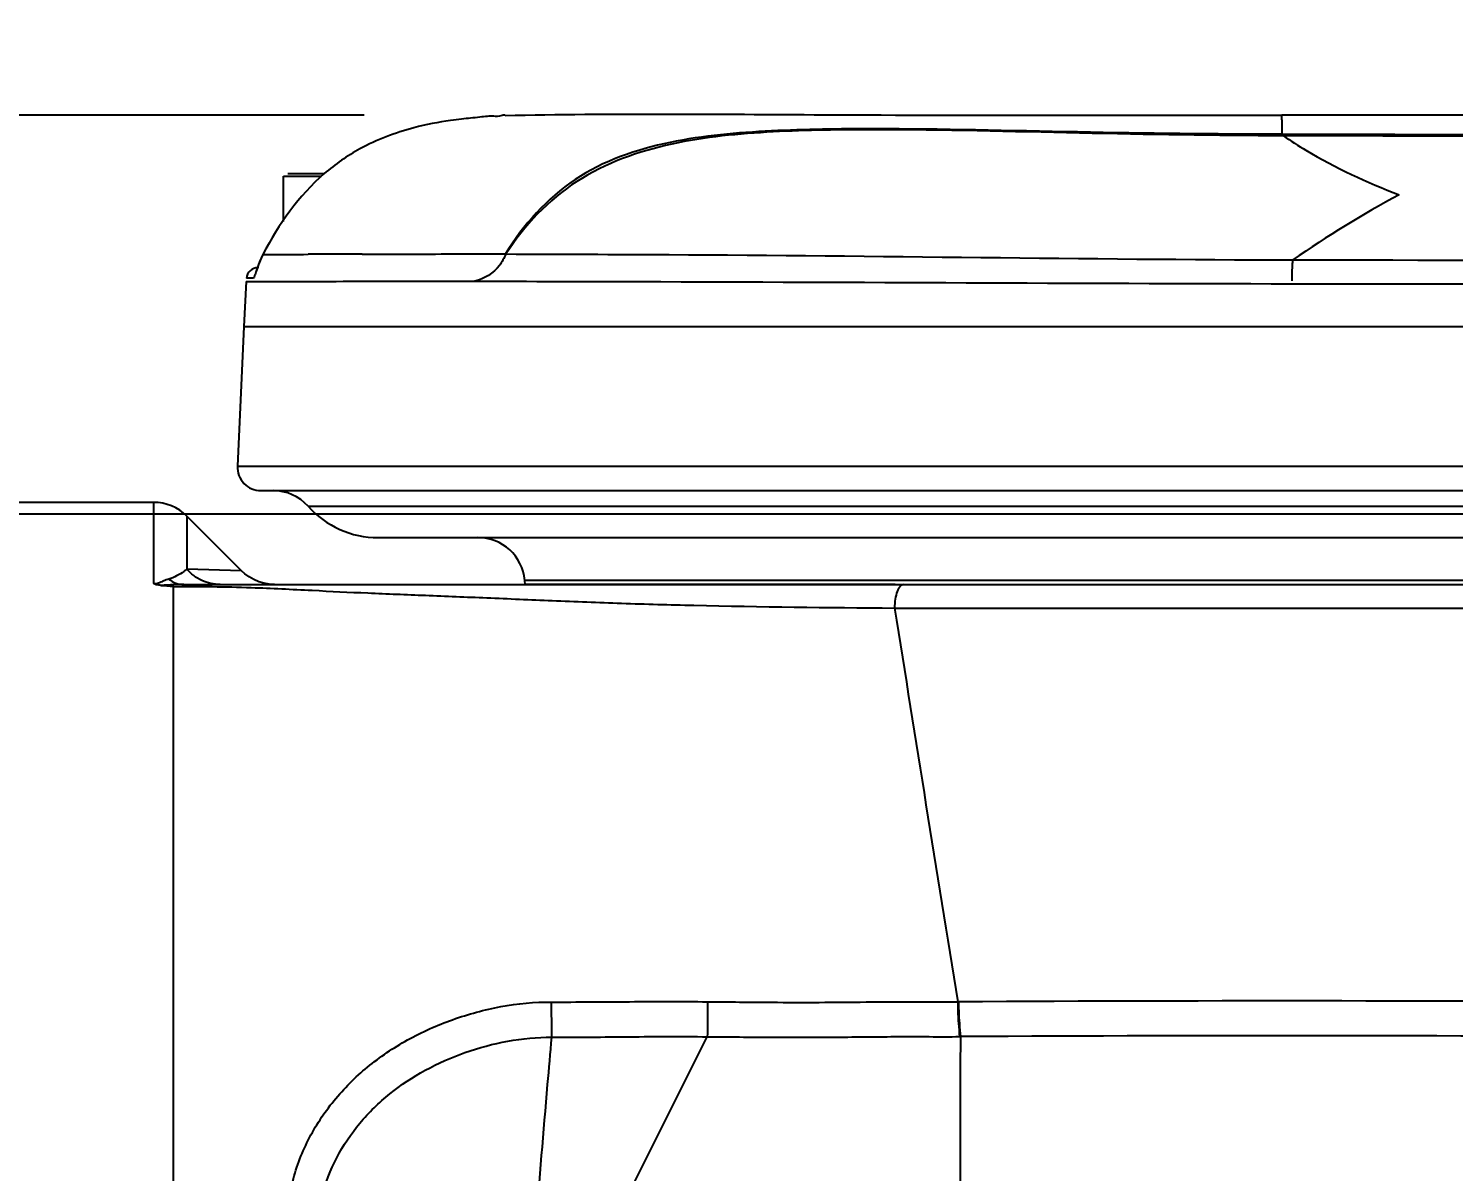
# Model space of a CAD drawing. Header units: millimetres. Extents: x 4086 to 8300, y 123 to 1549.
# Drawn here: x 6861.92 to 6877.1, y 485.97 to 498.15 of the extents above; entities that cross this region are included whole.
import ezdxf
from ezdxf import colors
from ezdxf.entities.mleader import LeaderData, LeaderLine
from ezdxf.math import Vec2, Vec3

# ---------------------------------------------------------------- set-up
doc = ezdxf.new("R2010")
doc.units = ezdxf.units.MM
for name, color, linetype in [('外形图', 7, 'Continuous'), ('多重引线', 7, 'Continuous'), ('尺寸标注', 7, 'Continuous')]:
    doc.layers.add(name, color=color, linetype=linetype)
doc.styles.add('思源黑', font='SourceHanSansCN-Normal.ttf')
doc.dimstyles.new('尺寸标注_1_4比例', dxfattribs={"dimtxt": 7, "dimasz": 6, "dimexe": 2, "dimexo": 1.5, "dimgap": 1, "dimtad": 1, "dimdec": 1, "dimlfac": 4, "dimdsep": 46, "dimtxsty": '思源黑', "dimcen": 0.09, "dimadec": 0, "dimazin": 0, "dimtp": 0.01, "dimtm": 0.01, "dimtfac": 1, "dimtdec": 1, "dimtofl": 0, "dimtmove": 0, "dimatfit": 3, "dimfxl": 1, "dimtolj": 1, "dimarcsym": 0})

# ---------------------------------------------------------------- blocks, each defined once
blk = doc.blocks.new('*D952')
at = {"layer": 'Defpoints', "color": 0}
for p in [(6903.764, 492.976), (6839.678, 469.976), (6903.764, 469.976)]:
    blk.add_point(p, dxfattribs=at)
at = {"layer": '尺寸标注', "color": 0, "lineweight": -2}
for p, q in [((6902.264, 492.976), (6837.678, 492.976)), ((6839.678, 486.976), (6839.678, 475.976)), ((6902.264, 469.976), (6837.678, 469.976))]:
    blk.add_line(p, q, dxfattribs=at)
at = {"layer": '尺寸标注', "color": 0}
for points in [[(6840.678, 486.976), (6838.678, 486.976), (6839.678, 492.976)], [(6838.678, 475.976), (6840.678, 475.976), (6839.678, 469.976)]]:
    blk.add_solid(points, dxfattribs=at)
at = {"layer": '尺寸标注', "color": 0, "insert": (6835.054, 481.476), "char_height": 7, "attachment_point": 5, "rotation": 90, "style": '思源黑'}
blk.add_mtext('\\A1;92', dxfattribs=at)
blk = doc.blocks.new('*D953')
at = {"layer": 'Defpoints', "color": 0}
for p in [(6867, 497.225), (6823.679, 465.728), (6867.002, 465.728)]:
    blk.add_point(p, dxfattribs=at)
at = {"layer": '尺寸标注', "color": 0, "lineweight": -2}
for p, q in [((6865.5, 497.225), (6821.679, 497.225)), ((6823.679, 491.225), (6823.679, 471.728)), ((6865.502, 465.728), (6821.679, 465.728))]:
    blk.add_line(p, q, dxfattribs=at)
at = {"layer": '尺寸标注', "color": 0}
for points in [[(6824.679, 491.225), (6822.679, 491.225), (6823.679, 497.225)], [(6822.679, 471.728), (6824.679, 471.728), (6823.679, 465.728)]]:
    blk.add_solid(points, dxfattribs=at)
at = {"layer": '尺寸标注', "color": 0, "insert": (6819.055, 481.477), "char_height": 7, "attachment_point": 5, "rotation": 90, "style": '思源黑'}
blk.add_mtext('\\A1;126', dxfattribs=at)

msp = doc.modelspace()

# ---------------------------------------------------------------- linework, layer by layer
at = {"layer": '外形图'}
for p, q in [((6875.2752, 497.1744), (6875.2746, 497.2263)), ((6880.1481, 497.2263), (6875.2746, 497.2263)), ((6875.2752, 497.1744), (6875.2746, 497.0215)), ((6864.639, 496.0926), (6864.639, 496.5763)), ((6864.639, 496.5763), (6865.0465, 496.5763)), ((6865.0761, 496.6013), (6864.6853, 496.6013)), ((6864.4214, 495.7419), (6864.42, 495.741)), ((6865.4766, 495.7456), (6865.7652, 495.7461)), ((6864.2532, 495.4889), (6864.2449, 495.4889)), ((6864.3199, 495.4882), (6864.2532, 495.4889)), ((6864.3519, 495.5753), (6864.3442, 495.5528)), ((6864.2422, 495.4534), (6864.2185, 494.9763)), ((6864.2422, 495.4534), (6864.5234, 495.4523)), ((6864.5234, 495.4523), (6864.6071, 495.4523)), ((6864.2185, 494.9763), (6864.1498, 493.487)), ((6864.2189, 494.9763), (6886.2659, 494.9763)), ((6864.1498, 493.487), (6864.6312, 493.487)), ((6864.6312, 493.487), (6864.8657, 493.487)), ((6864.8657, 493.487), (6864.9996, 493.487)), ((6864.9996, 493.487), (6877.2723, 493.487)), ((6864.3995, 493.2262), (6877.9783, 493.2262)), ((6863.2569, 493.1013), (6861.639, 493.1013)), ((6863.2569, 493.1013), (6863.2569, 492.2357)), ((6864.9023, 493.0595), (6877.5253, 493.0595)), ((6863.6105, 492.9548), (6863.6105, 492.3901)), ((6864.1926, 492.3727), (6863.6105, 492.9548)), ((6865.6477, 492.7263), (6884.8804, 492.7263)), ((6864.1926, 492.3727), (6863.6105, 492.3901)), ((6863.464, 492.2069), (6863.4639, 485.3367)), ((6863.5774, 492.2263), (6885.764, 492.2263)), ((6867.2137, 492.2263), (6867.2099, 492.2698)), ((6883.3181, 492.2698), (6867.2099, 492.2698)), ((6871.1562, 492.2263), (6867.2137, 492.2263)), ((6871.1499, 491.9763), (6886.014, 491.9763)), ((6871.8221, 487.7817), (6871.8303, 487.7818)), ((6868.1092, 485.3259), (6869.1549, 487.4101))]:
    msp.add_line(p, q, dxfattribs=at)
for points in [[(6875.293, 497.0059), (6875.2868, 497.0135), (6875.2807, 497.0186), (6875.2746, 497.0215)], [(6864.42, 495.741), (6864.4018, 495.7039), (6864.3726, 495.6337), (6864.3519, 495.5753)], [(6864.5461, 492.2263), (6864.4885, 492.2296), (6864.4317, 492.2395), (6864.3763, 492.256), (6864.3232, 492.2787), (6864.2731, 492.3074), (6864.2266, 492.3417), (6864.1926, 492.3727)]]:
    msp.add_lwpolyline(points, dxfattribs=at)
for centre, radius, start, end in [((6866.4878, 494.9649), 2.1637, 118.52343, 130.78542), ((6882.0554, 486.0776), 11.691, 118.23482, 124.74906), ((6864.4797, 500.8194), 5.0776, 269.34315, 269.49471), ((6865.7686, 348.1231), 147.6228, 90.11333, 90.336192), ((6865.3456, 894.8969), 399.1511, 270.060243, 270.202156), ((6864.3693, 495.4763), 0.125, 90, 174.25886), ((6866.3297, 563.3426), 67.8864, 270.017522, 270.293986), ((6864.3995, 493.4762), 0.25, 177.51262, 270), ((6864.5297, 492.7262), 0.5, 41.81532, 90), ((6863.2569, 492.6013), 0.5, 45, 90), ((6865.6476, 493.7263), 1, 221.81532, 270), ((6866.7118, 492.2263), 0.5, 5, 90), ((6871.7864, 618.5256), 126.5509, 268.743722, 269.711792), ((8165.2946, 697.2336), 1310.321, 189.0123078, 189.1980622), ((6842.1427, 487.3428), 25.3558, 0.1402, 0.98714), ((6875.2409, -146.6425), 634.4334, 89.5703198, 90.3080092), ((6875.2406, -142.2458), 629.6661, 89.5693464, 90.3083866), ((7005.2637, 486.4286), 133.4158, 179.578037, 180.340912)]:
    msp.add_arc(centre, radius, start, end, dxfattribs=at)
for points, knots in [([(6866.5362, 497.1842), (6866.4976, 497.1796), (6866.327, 497.1576), (6866.1575, 497.1251), (6866.0288, 497.0908)], [0, 0, 0, 0, 0.2255921, 1, 1, 1, 1]), ([(6867.0011, 497.222), (6867.0009, 497.2322), (6866.9361, 497.2041), (6866.8698, 497.2232), (6866.7119, 497.1991), (6866.6016, 497.192), (6866.5362, 497.1842)], [0, 0, 0, 0, 0.0659918, 0.2604417, 0.5764091, 1, 1, 1, 1]), ([(6867.0011, 497.222), (6868.1334, 497.2477), (6870.8917, 497.2193), (6873.6493, 497.2263), (6875.2746, 497.2263)], [0, 0, 0, 0, 0.4106875, 1, 1, 1, 1]), ([(6875.2746, 497.0215), (6874.5496, 497.0234), (6873.0995, 497.0412), (6871.2879, 497.0897), (6869.8372, 497.0702), (6868.7545, 496.9793), (6867.696, 496.6223), (6867.1959, 496.0567), (6867.0059, 495.7495)], [0, 0, 0, 0, 0.2502178, 0.5004038, 0.6254487, 0.7505518, 0.8753733, 1, 1, 1, 1]), ([(6875.293, 497.0059), (6874.568, 497.008), (6873.1179, 497.0295), (6871.3059, 497.0801), (6869.8551, 497.0615), (6868.7716, 496.9608), (6867.7213, 496.596), (6867.2049, 496.0498), (6867.0086, 495.7473)], [0, 0, 0, 0, 0.250242, 0.5004619, 0.6255867, 0.7507464, 0.8755296, 1, 1, 1, 1]), ([(6875.293, 497.0059), (6875.3704, 496.9513), (6875.7594, 496.7023), (6876.1823, 496.5095), (6876.5246, 496.3776)], [0, 0, 0, 0, 0.2052991, 1, 1, 1, 1]), ([(6864.4349, 495.7419), (6864.4627, 495.7417), (6864.6186, 495.7414), (6864.7744, 495.7426), (6864.9024, 495.7434)], [0, 0, 0, 0, 0.1788502, 1, 1, 1, 1]), ([(6867.0085, 495.7472), (6866.989, 495.7047), (6866.9223, 495.5683), (6866.7789, 495.4816), (6866.6782, 495.4572)], [0, 0, 0, 0, 0.3112526, 1, 1, 1, 1]), ([(6867.0086, 495.7473), (6867.5886, 495.7444), (6870.383, 495.7396), (6873.1773, 495.6897), (6875.3917, 495.6836)], [0, 0, 0, 0, 0.2075475, 1, 1, 1, 1]), ([(6875.391, 495.6836), (6875.3893, 495.6709), (6875.381, 495.5966), (6875.38, 495.5214), (6875.3828, 495.4596)], [0, 0, 0, 0, 0.1718989, 1, 1, 1, 1]), ([(6864.3375, 495.5258), (6864.3344, 495.5168), (6864.3298, 495.5065), (6864.3242, 495.489), (6864.32, 495.489)], [0, 0, 0, 0, 0.6957136, 1, 1, 1, 1]), ([(6864.6071, 495.4523), (6864.6566, 495.4524), (6864.9037, 495.4529), (6865.1507, 495.4553), (6865.3483, 495.4562)], [0, 0, 0, 0, 0.2004457, 1, 1, 1, 1]), ([(6865.4869, 495.4568), (6865.5523, 495.457), (6865.8402, 495.4574), (6866.128, 495.4562), (6866.3505, 495.4563)], [0, 0, 0, 0, 0.2271272, 1, 1, 1, 1]), ([(6866.678, 495.4572), (6867.2669, 495.4557), (6870.1673, 495.4505), (6873.0676, 495.4344), (6875.3792, 495.4302)], [0, 0, 0, 0, 0.2030214, 1, 1, 1, 1]), ([(6863.6105, 492.3901), (6863.6004, 492.3811), (6863.5433, 492.3345), (6863.4749, 492.3017), (6863.4171, 492.2849)], [0, 0, 0, 0, 0.1834839, 1, 1, 1, 1]), ([(6863.4171, 492.2849), (6863.4406, 492.2666), (6863.4913, 492.2371), (6863.5494, 492.2263), (6863.5774, 492.2263)], [0, 0, 0, 0, 0.5151199, 1, 1, 1, 1]), ([(6863.964, 492.2263), (6863.898, 492.2263), (6863.7635, 492.256), (6863.6543, 492.3395), (6863.6105, 492.3901)], [0, 0, 0, 0, 0.4964701, 1, 1, 1, 1]), ([(6863.3644, 492.2656), (6863.3573, 492.2626), (6863.3389, 492.2543), (6863.3137, 492.2423), (6863.2848, 492.2327), (6863.2666, 492.2336), (6863.2569, 492.2357)], [0, 0, 0, 0, 0.2033788, 0.5333198, 0.7380357, 1, 1, 1, 1]), ([(6863.3336, 492.2173), (6863.326, 492.2178), (6863.2999, 492.2201), (6863.2729, 492.2258), (6863.2569, 492.2357)], [0, 0, 0, 0, 0.2885538, 1, 1, 1, 1]), ([(6863.464, 492.207), (6863.7419, 492.2069), (6864.2358, 492.2015), (6864.9272, 492.1652), (6865.5455, 492.1354), (6866.1659, 492.1108), (6866.8205, 492.0848), (6867.5166, 492.0544), (6868.252, 492.0251), (6868.755, 492.011), (6869.0119, 492.0051)], [0, 0, 0, 0, 0.1501436, 0.2668222, 0.3741019, 0.4846201, 0.6023406, 0.7281082, 0.861142, 1, 1, 1, 1]), ([(6871.2457, 492.2263), (6871.232, 492.2263), (6871.2099, 492.2115), (6871.191, 492.1829), (6871.1706, 492.1381), (6871.1544, 492.0682), (6871.1501, 492.0082), (6871.1501, 491.9763)], [0, 0, 0, 0, 0.14549, 0.2456679, 0.3666126, 0.6617506, 1, 1, 1, 1]), ([(6864.6694, 485.3367), (6864.6703, 485.5052), (6864.7115, 485.8418), (6864.8869, 486.3171), (6865.1648, 486.741), (6865.5274, 487.1006), (6865.9576, 487.3898), (6866.4388, 487.6058), (6866.9558, 487.745), (6867.3147, 487.7808), (6867.4947, 487.7797)], [0, 0, 0, 0, 0.1224583, 0.2437298, 0.3650884, 0.4876999, 0.6124247, 0.7396979, 0.8692449, 1, 1, 1, 1]), ([(6867.4947, 487.7797), (6867.6332, 487.7796), (6867.9103, 487.7798), (6868.3257, 487.7834), (6868.7409, 487.7859), (6869.0177, 487.7837), (6869.1561, 487.7829)], [0, 0, 0, 0, 0.2501921, 0.5002337, 0.7501015, 1, 1, 1, 1]), ([(6869.1561, 487.7829), (6869.1565, 487.7508), (6869.1576, 487.6265), (6869.1568, 487.5023), (6869.1549, 487.4101)], [0, 0, 0, 0, 0.2583477, 1, 1, 1, 1]), ([(6869.1561, 487.7829), (6869.3832, 487.7807), (6869.7796, 487.7764), (6870.343, 487.775), (6870.843, 487.7807), (6871.3353, 487.7827), (6871.6606, 487.7805), (6871.8222, 487.7815)], [0, 0, 0, 0, 0.2555518, 0.4460732, 0.6338946, 0.8181957, 1, 1, 1, 1]), ([(6871.8221, 487.7817), (6871.8224, 487.7504), (6871.8248, 487.6266), (6871.8331, 487.503), (6871.8428, 487.4111)], [0, 0, 0, 0, 0.2533061, 1, 1, 1, 1]), ([(6871.8313, 487.7818), (6871.8314, 487.7504), (6871.8336, 487.6267), (6871.8418, 487.5031), (6871.8515, 487.4112)], [0, 0, 0, 0, 0.253309, 1, 1, 1, 1]), ([(6864.9906, 485.2644), (6864.9932, 485.4134), (6865.0321, 485.7107), (6865.1928, 486.1289), (6865.4429, 486.4999), (6865.7663, 486.8135), (6866.1474, 487.0651), (6866.714, 487.3164), (6867.185, 487.4058), (6867.4984, 487.4049)], [0, 0, 0, 0, 0.1230194, 0.2447972, 0.3665682, 0.4894494, 0.6142489, 0.7413544, 1, 1, 1, 1]), ([(6867.3236, 485.3853), (6867.3702, 485.8905), (6867.4245, 486.564), (6867.4832, 487.2371), (6867.4984, 487.4049)], [0, 0, 0, 0, 0.7507655, 1, 1, 1, 1]), ([(6867.4984, 487.4049), (6867.6366, 487.4047), (6867.9128, 487.4053), (6868.327, 487.4097), (6868.7409, 487.4124), (6869.0169, 487.4111), (6869.1549, 487.4101)], [0, 0, 0, 0, 0.2502753, 0.5002655, 0.7500677, 1, 1, 1, 1]), ([(6869.1549, 487.4101), (6869.3842, 487.4081), (6869.8419, 487.4037), (6870.5219, 487.4044), (6871.1888, 487.4136), (6871.6272, 487.4095), (6871.8435, 487.4109)], [0, 0, 0, 0, 0.2558375, 0.5107997, 0.7586306, 1, 1, 1, 1])]:
    msp.add_open_spline(points, degree=3, knots=knots, dxfattribs=at)
for points in [[(6866.0288, 497.0908), (6865.8302, 497.0379), (6865.6353, 496.9639), (6865.4546, 496.8659)], [(6880.0889, 497.0086), (6878.4842, 497.0128), (6876.8794, 497.017), (6875.2746, 497.0215)], [(6880.1237, 496.9936), (6878.5135, 496.9977), (6876.9033, 497.0019), (6875.2931, 497.0063)], [(6865.0745, 496.6031), (6864.8017, 496.3678), (6864.5883, 496.0613), (6864.4214, 495.742)], [(6864.4215, 495.742), (6864.3861, 495.6732), (6864.362, 495.5991), (6864.3375, 495.5258)], [(6866.7539, 495.7483), (6866.8379, 495.7487), (6866.9219, 495.7491), (6867.0059, 495.7495)], [(6875.3917, 495.6836), (6881.0691, 495.6802), (6886.7466, 495.6796), (6892.424, 495.6792)], [(6865.3483, 495.4562), (6865.3945, 495.4565), (6865.4407, 495.4567), (6865.4869, 495.4568)], [(6875.3792, 495.4302), (6880.9993, 495.429), (6886.6195, 495.4288), (6892.2397, 495.4285)], [(6863.4171, 492.2849), (6863.3992, 492.2797), (6863.3816, 492.273), (6863.3644, 492.2656)], [(6863.4721, 492.2239), (6863.426, 492.2221), (6863.3798, 492.219), (6863.3336, 492.2173)], [(6863.3336, 492.2173), (6863.3771, 492.2145), (6863.4206, 492.2112), (6863.464, 492.2069)], [(6863.5774, 492.2263), (6863.5423, 492.2263), (6863.5072, 492.2254), (6863.4721, 492.2239)], [(6871.8435, 487.411), (6871.8462, 487.4112), (6871.8489, 487.4111), (6871.8515, 487.4112)]]:
    msp.add_open_spline(points, degree=3, dxfattribs=at)

# ---------------------------------------------------------------- dimensions: what is measured, and where the dimension line sits
at = {"layer": '尺寸标注'}
for base, p1, p2, picture, middle in [((6823.6791, 465.7281), (6867.0002, 497.2251), (6867.0021, 465.7281), '*D953', (6819.0548, 481.4766)), ((6839.6781, 469.9763), (6903.764, 492.9763), (6903.764, 469.9763), '*D952', (6835.0538, 481.4763))]:
    dim = msp.add_linear_dim(base=base, p1=p1, p2=p2, angle=90, dimstyle='尺寸标注_1_4比例', dxfattribs=at)
    dim.commit()
    dim.dimension.update_dxf_attribs({"geometry": picture, "text_midpoint": middle})

# ---------------------------------------------------------------- leaders
at = {"layer": '多重引线'}
ml = msp.add_multileader_mtext('Standard', dxfattribs=at)
ml.set_content('4×M4{\\A1;\\C256; \\fSource Han Sans CN Normal|b0|i0|c0|p34;\\C7;depth }8', style='思源黑')
ml.set_leader_properties()
ml.build(insert=Vec2(0, 0))
ml.multileader.update_dxf_attribs({"text_left_attachment_type": 5, "text_right_attachment_type": 5, "dogleg_length": 10, "arrow_head_size": 7.5})
ctx = ml.context
ctx.base_point, ctx.char_height, ctx.arrow_head_size, ctx.landing_gap_size, ctx.plane_origin = Vec3(6784.9016, 527.887), 7, 7.5, 2.5, Vec3(6860.1355, 395.164)
ctx.left_attachment, ctx.right_attachment, ctx.text_align_type = 5, 5, 1
notes = []
notes.append((ctx, [(1, (1, 1, 0), (6862.8442, 527.887), (-1, 0), 10, [(1, [(6903.764, 492.9763)], 0, [])])]))
ctx.mtext.insert, ctx.mtext.alignment, ctx.mtext.flow_direction = Vec3(6818.8729, 537.7176), 2, 5
ml = msp.add_multileader_mtext('Standard', dxfattribs=at)
ml.set_content('\\pxqc;{\\C256;4}×{\\C256;M5\\A1; \\fSource Han Sans CN Normal|b0|i0|c0|p34;\\C7;depth \\fSource Han Sans CN Normal|b0|i0|c134|p34;\\C256;6}', style='思源黑')
ml.set_leader_properties()
ml.build(insert=Vec2(0, 0))
ml.multileader.update_dxf_attribs({"text_left_attachment_type": 5, "text_right_attachment_type": 5, "dogleg_length": 10, "arrow_head_size": 7.5})
ctx = ml.context
ctx.base_point, ctx.char_height, ctx.arrow_head_size, ctx.landing_gap_size, ctx.plane_origin = Vec3(6867.1804, 527.3764), 7, 7.5, 2.5, Vec3(6971.0105, 386.789)
ctx.left_attachment, ctx.right_attachment, ctx.text_align_type = 5, 5, 1
notes.append((ctx, [(1, (1, 1, 0), (6945.1421, 527.3764), (-1, 0), 10, [(1, [(6963.764, 484.9763)], 0, [])])]))
ctx.mtext.insert, ctx.mtext.alignment, ctx.mtext.flow_direction = Vec3(6901.1613, 537.207), 2, 5
for ctx, leaders in notes:
    for number, flags, end, landing, length, lines in leaders:
        leader = LeaderData()
        leader.index, (leader.has_last_leader_line, leader.has_dogleg_vector, leader.attachment_direction) = number, flags
        leader.last_leader_point, leader.dogleg_vector, leader.dogleg_length = Vec3(end), Vec3(landing), length
        for number, points, colour, breaks in lines:
            line = LeaderLine()
            line.index, line.vertices, line.color, line.breaks = number, Vec3.list(points), colors.encode_raw_color(colour), breaks
            leader.lines.append(line)
        ctx.leaders.append(leader)

doc.saveas('drawing.dxf')
